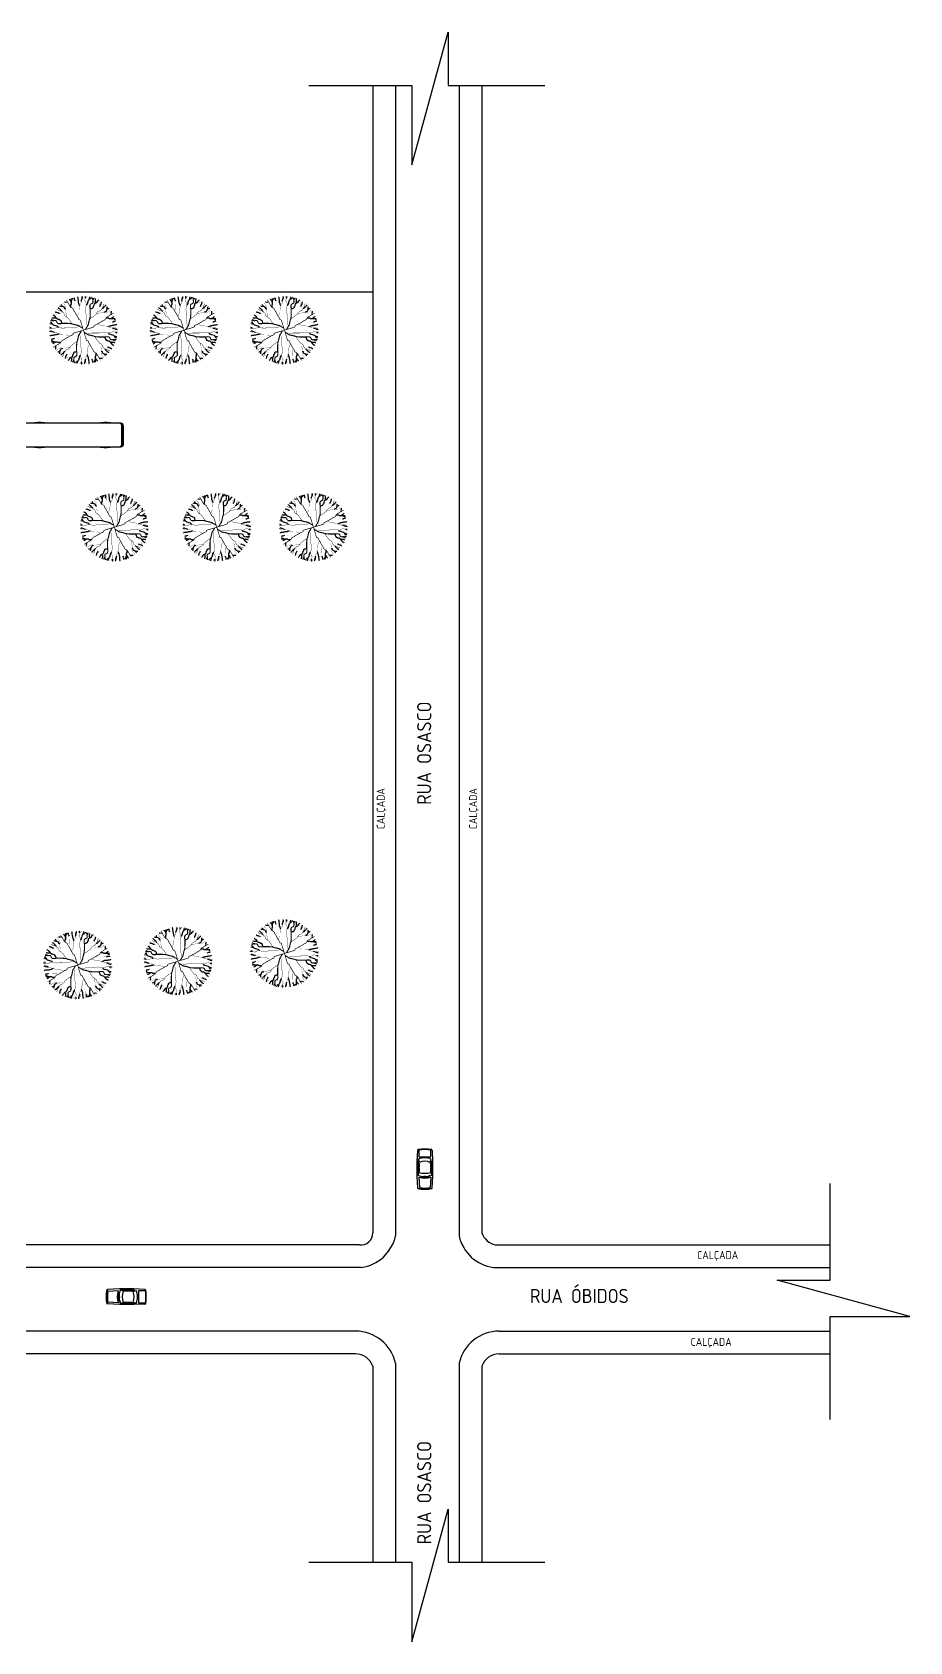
# Model space of a CAD drawing. Extents: x 115 to 1469, y 94 to 338.
# Drawn here: x 1372.9 to 1469.5, y 93.9 to 271 of the extents above; entities that cross this region are included whole.
import ezdxf

# ---------------------------------------------------------------- set-up
doc = ezdxf.new("R2010")
doc.units = 0
doc.layers.get('0').update_dxf_attribs({"linetype": 'CONTINUOUS'})
doc.layers.add('1', color=7, linetype='CONTINUOUS')
doc.layers.add('TREES', color=3, linetype='CONTINUOUS')
doc.styles.get("Standard").update_dxf_attribs({"font": 'ISOCP'})

# ---------------------------------------------------------------- blocks, each defined once
blk = doc.blocks.new('AUTO1CIMA')
for p, q in [((-0.82, 4.26), (-0.86, 3.07)), ((-0.65, 4.34), (-0.65, 3.58)), ((-0.65, 3.58), (0.65, 3.58)), ((0.65, 3.58), (0.65, 4.34)), ((0.82, 4.26), (0.86, 3.07)), ((-0.86, 3.07), (-0.86, 1.46)), ((-0.77, 3.14), (-0.77, 2.45)), ((-0.62, 2.81), (-0.77, 3.14)), ((-0.62, 2.45), (-0.77, 2.45)), ((-0.62, 2.38), (-0.77, 2.38)), ((-0.77, 2.38), (-0.77, 1.66)), ((-0.62, 1.97), (-0.77, 1.66)), ((-0.62, 1.87), (-0.77, 1.56)), ((-0.58, 2.98), (-0.7, 3.33)), ((-0.62, 2.81), (-0.62, 2.45)), ((-0.62, 2.38), (-0.62, 1.97)), ((0.58, 2.98), (0.7, 3.33)), ((0.62, 2.81), (0.77, 3.14)), ((0.62, 2.81), (0.62, 2.45)), ((0.62, 2.45), (0.77, 2.45)), ((0.62, 2.38), (0.62, 1.97)), ((0.62, 2.38), (0.77, 2.38)), ((0.62, 1.97), (0.77, 1.66)), ((0.62, 1.87), (0.77, 1.56)), ((0.77, 3.14), (0.77, 2.45)), ((0.77, 2.38), (0.77, 1.66)), ((0.86, 3.07), (0.86, 1.46)), ((-0.86, 1.46), (-0.79, 0.14)), ((-0.67, 1.33), (-0.6, 0.22)), ((-0.42, 1.41), (-0.44, 1.29)), ((-0.37, 1.4), (-0.39, 1.28)), ((-0.32, 1.39), (-0.33, 1.27)), ((-0.31, 1.39), (0.07, 1.49)), ((-0.26, 1.38), (-0.28, 1.26)), ((-0.21, 1.38), (-0.22, 1.26)), ((-0.16, 1.37), (-0.16, 1.25)), ((-0.1, 1.37), (-0.11, 1.25)), ((-0.05, 1.37), (-0.05, 1.25)), ((0.05, 1.37), (0.05, 1.25)), ((0.1, 1.37), (0.11, 1.25)), ((0.16, 1.37), (0.16, 1.25)), ((0.21, 1.38), (0.22, 1.26)), ((0.24, 1.39), (0.58, 1.58)), ((0.26, 1.38), (0.28, 1.26)), ((0.32, 1.39), (0.33, 1.27)), ((0.37, 1.4), (0.39, 1.28)), ((0.42, 1.41), (0.44, 1.29)), ((0.67, 1.33), (0.6, 0.22)), ((0.86, 1.46), (0.79, 0.14))]:
    blk.add_line(p, q)
for centre, radius, start, end in [((-0.75, 4.26), 0.072, 96.2212, 177.7974), ((0, -2.59), 7.01, 83.7788, 96.2212), ((0, -2.59), 6.96, 83.7788, 96.2212), ((0.75, 4.26), 0.072, 2.2026, 83.7788), ((0, 1.38), 2.08, 70.2127, 109.7873), ((0, 3.85), 2.08, 252.5077, 287.4923), ((0, 1.65), 1.44, 66.4634, 113.5366), ((0, 3.36), 3.36, 256.1775, 283.8225), ((0, 3.36), 3.31, 256.1775, 283.8225), ((0, 3.54), 2.12, 248.7607, 291.2393), ((0, 3.49), 2.26, 252.7227, 287.2773), ((0, 2.68), 2.54, 256.3145, 283.6855)]:
    blk.add_arc(centre, radius, start, end)
blk = doc.blocks.new('TREE1')
at = {"layer": 'TREES'}
for points in [[(-2.06, 2.59), (-2.06, 2.83), (-2, 2.93), (-2, 3.55)], [(-1.96, 3.31), (-1.96, 3.39), (-1.84, 3.55), (-1.84, 3.57)], [(-1.59, 3.24), (-1.65, 3.34), (-1.68, 3.42), (-1.68, 3.52), (-1.72, 3.6)], [(-1.09, 2.72), (-1.15, 2.88), (-1.18, 2.98), (-1.22, 3.06), (-1.22, 3.16), (-1.24, 3.24), (-1.24, 3.34), (-1.28, 3.42), (-1.28, 3.6), (-1.31, 3.7), (-1.34, 3.72)], [(-0.93, 3.24), (-0.9, 3.34), (-0.87, 3.42), (-0.84, 3.52), (-0.81, 3.6), (-0.81, 3.7), (-0.78, 3.75)], [(-0.48, 3.58), (-0.48, 3.77), (-0.46, 3.77)], [(-0.38, 2.8), (-0.3, 2.86), (-0.25, 2.95), (-0.15, 3.36), (-0.07, 3.42), (0.01, 3.73)], [(-0.07, 3.45), (0.03, 3.49), (0.11, 3.55), (0.16, 3.64), (0.18, 3.67)], [(0.39, 3.36), (0.36, 3.45), (0.31, 3.55), (0.34, 3.64)], [(-3.31, 1.88), (-3.41, 1.9), (-3.5, 1.95), (-3.6, 2), (-3.69, 2), (-3.78, 2.05), (-3.81, 2.05)], [(-3.03, 2.11), (-3.12, 2.18), (-3.16, 2.26), (-3.25, 2.31), (-3.28, 2.39), (-3.38, 2.44), (-3.44, 2.52), (-3.44, 2.54)], [(-2.66, 2.36), (-2.75, 2.41), (-2.75, 2.49), (-2.81, 2.57), (-2.9, 2.62), (-3, 2.65), (-3.09, 2.67), (-3.19, 2.67), (-3.28, 2.7)], [(-3, 2.67), (-3.06, 2.75), (-3.09, 2.83), (-3.12, 2.88)], [(-2.47, 3.11), (-2.56, 3.13), (-2.66, 3.11), (-2.75, 3.13), (-2.78, 3.13)], [(-2.03, 3.13), (-2.06, 3.21), (-2.12, 3.29), (-2.15, 3.37), (-2.25, 3.42)], [(0.03, 2.39), (0.11, 2.42), (0.21, 2.45), (0.29, 2.48), (0.39, 2.55), (0.42, 2.64), (0.47, 2.73), (0.49, 2.83), (0.52, 2.92), (0.59, 3.01), (0.67, 3.05), (0.83, 3.17), (0.88, 3.27), (0.95, 3.36), (1.01, 3.39)], [(0.62, 3.11), (0.62, 3.39), (0.65, 3.49), (0.67, 3.52)], [(1.13, 2.67), (1.16, 2.77), (1.21, 2.86), (1.26, 2.95), (1.26, 3.05), (1.31, 3.14), (1.31, 3.17)], [(1.37, 2.39), (1.44, 2.48), (1.52, 2.51), (1.57, 2.61), (1.65, 2.64), (1.7, 2.73), (1.78, 2.8), (1.8, 2.8)], [(1.62, 2.01), (1.67, 2.11), (1.75, 2.11), (1.83, 2.17), (1.88, 2.26), (1.9, 2.36), (1.93, 2.45), (1.93, 2.55), (1.96, 2.64)], [(1.93, 2.36), (2.01, 2.42), (2.08, 2.45), (2.14, 2.48)], [(2.37, 1.82), (2.39, 1.92), (2.37, 2.01), (2.39, 2.11), (2.39, 2.14)], [(-4.22, 0.26), (-4.41, 0.26), (-4.41, 0.29)], [(-3.44, 0.36), (-3.5, 0.44), (-3.6, 0.49), (-4, 0.59), (-4.06, 0.67), (-4.38, 0.76)], [(-4.1, 0.67), (-4.13, 0.77), (-4.19, 0.85), (-4.28, 0.9), (-4.32, 0.93)], [(-4, 1.13), (-4.1, 1.11), (-4.19, 1.05), (-4.28, 1.08)], [(-3.75, 1.36), (-4.03, 1.36), (-4.13, 1.39), (-4.16, 1.41)], [(-3.03, 0.77), (-3.06, 0.85), (-3.09, 0.95), (-3.12, 1.03), (-3.19, 1.13), (-3.28, 1.16), (-3.38, 1.21), (-3.47, 1.23), (-3.56, 1.26), (-3.66, 1.34), (-3.69, 1.41), (-3.81, 1.57), (-3.91, 1.62), (-4, 1.7), (-4.03, 1.75)], [(1.85, 1.42), (2.08, 1.42), (2.19, 1.35), (2.8, 1.35)], [(1.98, 0.44), (2.14, 0.51), (2.24, 0.54), (2.31, 0.57), (2.42, 0.57), (2.49, 0.6), (2.6, 0.6), (2.67, 0.63), (2.85, 0.63), (2.96, 0.66), (2.98, 0.7)], [(2.39, 1.38), (2.47, 1.42), (2.55, 1.48), (2.62, 1.51), (2.67, 1.6)], [(2.49, 0.95), (2.6, 1.01), (2.67, 1.04), (2.78, 1.04), (2.85, 1.07)], [(2.49, 0.29), (2.6, 0.26), (2.67, 0.22), (2.78, 0.2), (2.85, 0.16), (2.96, 0.16), (3.01, 0.13)], [(2.57, 1.32), (2.65, 1.32), (2.8, 1.2), (2.83, 1.2)], [(-3.88, -0.19), (-3.98, -0.16), (-4.06, -0.12), (-4.16, -0.1), (-4.24, -0.06), (-4.34, -0.06), (-4.39, -0.03)], [(-3.37, -0.34), (-3.52, -0.41), (-3.62, -0.44), (-3.7, -0.47), (-3.8, -0.47), (-3.88, -0.5), (-3.98, -0.5), (-4.06, -0.53), (-4.24, -0.53), (-4.34, -0.56), (-4.37, -0.6)], [(-3.88, -0.85), (-3.98, -0.91), (-4.06, -0.94), (-4.16, -0.94), (-4.24, -0.97)], [(-3.95, -1.22), (-4.03, -1.22), (-4.19, -1.1), (-4.21, -1.1)], [(-3.24, -1.32), (-3.47, -1.32), (-3.57, -1.25), (-4.19, -1.25)], [(-3.78, -1.28), (-3.85, -1.32), (-3.93, -1.38), (-4.01, -1.41), (-4.06, -1.5)], [(-3.75, -1.72), (-3.78, -1.82), (-3.75, -1.91), (-3.78, -2.01), (-3.78, -2.04)], [(1.65, -0.67), (1.68, -0.75), (1.71, -0.85), (1.74, -0.93), (1.8, -1.03), (1.89, -1.06), (1.99, -1.11), (2.09, -1.13), (2.18, -1.16), (2.27, -1.24), (2.3, -1.31), (2.43, -1.47), (2.52, -1.52), (2.62, -1.59), (2.65, -1.65)], [(2.05, -0.26), (2.11, -0.34), (2.21, -0.39), (2.62, -0.49), (2.68, -0.57), (2.99, -0.66)], [(2.37, -1.26), (2.65, -1.26), (2.74, -1.29), (2.77, -1.31)], [(2.62, -1.03), (2.71, -1), (2.81, -0.95), (2.9, -0.98)], [(2.71, -0.57), (2.74, -0.67), (2.81, -0.75), (2.9, -0.8), (2.93, -0.83)], [(2.83, -0.16), (3.02, -0.16), (3.02, -0.18)], [(-3.31, -2.26), (-3.39, -2.32), (-3.47, -2.35), (-3.52, -2.38)], [(-3.01, -1.91), (-3.06, -2.01), (-3.13, -2.01), (-3.21, -2.07), (-3.26, -2.16), (-3.29, -2.26), (-3.31, -2.35), (-3.31, -2.45), (-3.34, -2.54)], [(-2.75, -2.29), (-2.83, -2.38), (-2.9, -2.41), (-2.95, -2.51), (-3.03, -2.54), (-3.08, -2.63), (-3.16, -2.69), (-3.19, -2.69)], [(-2.52, -2.57), (-2.54, -2.67), (-2.6, -2.76), (-2.65, -2.85), (-2.65, -2.95), (-2.7, -3.04), (-2.7, -3.07)], [(-1.42, -2.29), (-1.49, -2.32), (-1.6, -2.35), (-1.67, -2.38), (-1.78, -2.45), (-1.8, -2.54), (-1.85, -2.63), (-1.88, -2.73), (-1.9, -2.82), (-1.98, -2.91), (-2.06, -2.95), (-2.21, -3.07), (-2.26, -3.17), (-2.34, -3.26), (-2.39, -3.29)], [(-2.01, -3.01), (-2.01, -3.29), (-2.03, -3.39), (-2.06, -3.41)], [(-1.78, -3.26), (-1.75, -3.35), (-1.7, -3.45), (-1.72, -3.54)], [(-1.31, -3.35), (-1.42, -3.39), (-1.49, -3.45), (-1.54, -3.54), (-1.57, -3.57)], [(-1.01, -2.69), (-1.08, -2.76), (-1.13, -2.85), (-1.24, -3.26), (-1.31, -3.32), (-1.4, -3.63)], [(-0.9, -3.48), (-0.9, -3.67), (-0.93, -3.67)], [(-0.45, -3.14), (-0.49, -3.24), (-0.52, -3.32), (-0.55, -3.42), (-0.58, -3.5), (-0.58, -3.6), (-0.61, -3.65)], [(-0.3, -2.62), (-0.23, -2.78), (-0.2, -2.88), (-0.17, -2.96), (-0.17, -3.06), (-0.14, -3.14), (-0.14, -3.24), (-0.11, -3.32), (-0.11, -3.5), (-0.08, -3.6), (-0.05, -3.62)], [(0.21, -3.14), (0.27, -3.24), (0.3, -3.32), (0.3, -3.42), (0.33, -3.5)], [(0.58, -3.21), (0.58, -3.29), (0.45, -3.45), (0.45, -3.47)], [(0.67, -2.49), (0.67, -2.73), (0.61, -2.83), (0.61, -3.45)], [(0.64, -3.03), (0.67, -3.11), (0.74, -3.19), (0.77, -3.27), (0.86, -3.32)], [(1.08, -3.01), (1.17, -3.03), (1.27, -3.01), (1.36, -3.03), (1.39, -3.03)], [(1.27, -2.26), (1.36, -2.31), (1.36, -2.39), (1.43, -2.47), (1.52, -2.52), (1.61, -2.55), (1.71, -2.57), (1.8, -2.57), (1.89, -2.6)], [(1.61, -2.57), (1.68, -2.65), (1.71, -2.73), (1.74, -2.78)], [(1.65, -2.01), (1.74, -2.08), (1.77, -2.16), (1.87, -2.21), (1.89, -2.29), (1.99, -2.34), (2.05, -2.42), (2.05, -2.44)], [(1.93, -1.77), (2.02, -1.8), (2.11, -1.85), (2.21, -1.9), (2.3, -1.9), (2.4, -1.95), (2.43, -1.95)]]:
    blk.add_lwpolyline(points, dxfattribs=at)
for points, const_width in [([(-1.59, 2.11), (-1.59, 2.21), (-1.62, 2.29), (-1.62, 2.88), (-1.59, 2.98), (-1.59, 3.69)], 0.0075), ([(-1.34, 1.62), (-1.31, 1.72), (-1.28, 1.8), (-1.22, 1.9), (-1.18, 1.98), (-1.18, 2.29), (-1.15, 2.39), (-1.15, 2.47), (-1.12, 2.57), (-1.12, 2.65), (-1.09, 2.75), (-1.09, 2.83), (-1.02, 2.93), (-0.96, 3.01), (-0.93, 3.11), (-0.93, 3.19), (-0.96, 3.29), (-0.96, 3.55), (-0.9, 3.65), (-0.87, 3.75), (-0.87, 3.83)], 0.03), ([(-0.28, 0.54), (-0.3, 0.63), (-0.36, 0.73), (-0.36, 0.85), (-0.38, 0.98), (-0.38, 1.79), (-0.43, 1.89), (-0.43, 1.98), (-0.46, 2.08), (-0.46, 2.2), (-0.48, 2.29), (-0.46, 2.39), (-0.46, 2.51), (-0.43, 2.61), (-0.41, 2.7), (-0.38, 2.8), (-0.38, 2.98), (-0.48, 3.17), (-0.54, 3.27), (-0.54, 3.36), (-0.51, 3.45), (-0.46, 3.55), (-0.38, 3.61), (-0.36, 3.71), (-0.28, 3.77)], 0.0375), ([(-0.48, 0.13), (-0.41, 0.22), (-0.36, 0.32), (-0.3, 0.42), (-0.23, 0.51), (-0.18, 0.6), (-0.15, 0.7), (-0.12, 0.82), (-0.1, 0.95), (-0.07, 1.04), (-0.05, 1.17), (0, 1.29), (0.03, 1.42), (0.06, 1.76), (0.06, 2.42), (0.03, 2.51), (0.03, 2.8), (0.08, 2.89), (0.16, 2.95), (0.24, 2.98), (0.34, 3.05), (0.36, 3.14), (0.36, 3.23), (0.34, 3.33), (0.36, 3.42), (0.44, 3.52), (0.52, 3.58)], 0.12), ([(-2.97, 1.95), (-3.06, 1.9), (-3.19, 1.88), (-3.28, 1.85), (-3.38, 1.85), (-3.69, 1.8), (-3.78, 1.8), (-3.88, 1.88), (-3.91, 1.88)], 0.0075), ([(-1.96, 0.8), (-2.06, 0.9), (-2.09, 1), (-2.22, 1.16), (-2.31, 1.29), (-2.44, 1.44), (-2.53, 1.52), (-2.66, 1.57), (-2.75, 1.67), (-2.78, 1.75), (-2.81, 1.85), (-2.84, 1.93), (-2.94, 2), (-3.03, 2.08), (-3.12, 2.13), (-3.22, 2.18), (-3.31, 2.21), (-3.41, 2.23), (-3.5, 2.29), (-3.6, 2.34), (-3.62, 2.36)], 0.045), ([(-2.56, 1.46), (-2.56, 1.8), (-2.59, 1.9), (-2.62, 1.98), (-2.68, 2.08), (-2.68, 2.16), (-2.66, 2.26), (-2.66, 2.36), (-2.62, 2.44), (-2.62, 2.52), (-2.66, 2.62), (-2.68, 2.7), (-2.75, 2.8), (-2.78, 2.88), (-2.88, 2.95), (-2.9, 3.03), (-2.9, 3.01)], 0.0225), ([(-0.71, 0.05), (-0.74, 0.21), (-1, 1.05), (-1.02, 1.13), (-1.09, 1.21), (-1.18, 1.21), (-1.24, 1.31), (-1.28, 1.39), (-1.31, 1.49), (-1.37, 1.57), (-1.43, 1.67), (-1.46, 1.75), (-1.53, 1.85), (-1.56, 1.93), (-1.62, 2.03), (-1.68, 2.11), (-1.75, 2.21), (-1.78, 2.29), (-1.81, 2.39), (-1.9, 2.47), (-2.09, 2.57), (-2.15, 2.65), (-2.22, 2.75), (-2.25, 2.83), (-2.31, 2.93), (-2.37, 3.01), (-2.4, 3.11), (-2.47, 3.19), (-2.53, 3.29), (-2.53, 3.26)], 0.075), ([(-0.69, 0.07), (-0.54, 0.1), (0.31, 0.35), (0.39, 0.38), (0.47, 0.44), (0.47, 0.54), (0.57, 0.6), (0.65, 0.63), (0.75, 0.66), (0.83, 0.73), (0.93, 0.79), (1.01, 0.82), (1.11, 0.88), (1.19, 0.92), (1.29, 0.98), (1.37, 1.04), (1.47, 1.1), (1.55, 1.14), (1.65, 1.17), (1.73, 1.26), (1.83, 1.45), (1.9, 1.51), (2.01, 1.57), (2.08, 1.6), (2.19, 1.67), (2.26, 1.73), (2.37, 1.76), (2.44, 1.82), (2.55, 1.89), (2.52, 1.89)], 0.075), ([(0.06, 1.32), (0.16, 1.42), (0.26, 1.45), (0.42, 1.57), (0.54, 1.67), (0.7, 1.79), (0.77, 1.89), (0.83, 2.01), (0.93, 2.11), (1.01, 2.14), (1.11, 2.17), (1.19, 2.2), (1.26, 2.29), (1.34, 2.39), (1.39, 2.48), (1.44, 2.58), (1.47, 2.67), (1.49, 2.77), (1.55, 2.86), (1.6, 2.95), (1.62, 2.98)], 0.045), ([(0.72, 1.92), (1.06, 1.92), (1.16, 1.95), (1.24, 1.98), (1.34, 2.04), (1.42, 2.04), (1.52, 2.01), (1.62, 2.01), (1.7, 1.98), (1.78, 1.98), (1.88, 2.01), (1.96, 2.04), (2.06, 2.11), (2.14, 2.14), (2.21, 2.23), (2.29, 2.26), (2.26, 2.26)], 0.0225), ([(1.21, 2.33), (1.16, 2.42), (1.13, 2.55), (1.11, 2.64), (1.11, 2.73), (1.06, 3.05), (1.06, 3.14), (1.13, 3.23), (1.13, 3.27)], 0.0075), ([(-1.18, 0.47), (-1.28, 0.44), (-1.37, 0.39), (-1.5, 0.39), (-1.62, 0.36), (-2.44, 0.36), (-2.53, 0.31), (-2.62, 0.31), (-2.72, 0.29), (-2.84, 0.29), (-2.94, 0.26), (-3.03, 0.29), (-3.16, 0.29), (-3.25, 0.31), (-3.34, 0.34), (-3.44, 0.36), (-3.62, 0.36), (-3.81, 0.26), (-3.91, 0.21), (-4, 0.21), (-4.1, 0.23), (-4.19, 0.29), (-4.25, 0.36), (-4.35, 0.39), (-4.41, 0.47)], 0.0375), ([(-0.78, 0.26), (-0.87, 0.34), (-0.96, 0.39), (-1.06, 0.44), (-1.15, 0.52), (-1.24, 0.57), (-1.34, 0.59), (-1.46, 0.62), (-1.59, 0.64), (-1.68, 0.67), (-1.81, 0.7), (-1.94, 0.75), (-2.06, 0.77), (-2.4, 0.8), (-3.06, 0.8), (-3.16, 0.77), (-3.44, 0.77), (-3.53, 0.82), (-3.6, 0.9), (-3.62, 0.98), (-3.69, 1.08), (-3.78, 1.11), (-3.88, 1.11), (-3.97, 1.08), (-4.06, 1.11), (-4.16, 1.18), (-4.22, 1.26)], 0.12), ([(-0.7, 0.03), (-0.85, 0), (-1.7, -0.25), (-1.78, -0.28), (-1.85, -0.34), (-1.85, -0.44), (-1.96, -0.5), (-2.03, -0.53), (-2.13, -0.56), (-2.21, -0.63), (-2.31, -0.69), (-2.39, -0.72), (-2.49, -0.78), (-2.57, -0.82), (-2.67, -0.88), (-2.75, -0.94), (-2.85, -1), (-2.93, -1.03), (-3.03, -1.07), (-3.11, -1.16), (-3.21, -1.35), (-3.29, -1.41), (-3.39, -1.47), (-3.47, -1.5), (-3.57, -1.57), (-3.65, -1.63), (-3.75, -1.66), (-3.83, -1.72), (-3.93, -1.79), (-3.9, -1.79)], 0.075), ([(-0.9, -0.03), (-0.98, -0.12), (-1.03, -0.22), (-1.08, -0.31), (-1.16, -0.41), (-1.21, -0.5), (-1.24, -0.6), (-1.26, -0.72), (-1.29, -0.85), (-1.31, -0.94), (-1.34, -1.07), (-1.39, -1.19), (-1.42, -1.32), (-1.44, -1.66), (-1.44, -2.32), (-1.42, -2.41), (-1.42, -2.69), (-1.47, -2.79), (-1.54, -2.85), (-1.62, -2.88), (-1.72, -2.95), (-1.75, -3.04), (-1.75, -3.13), (-1.72, -3.23), (-1.75, -3.32), (-1.83, -3.41), (-1.9, -3.48)], 0.12), ([(-0.67, 0.05), (-0.64, -0.11), (-0.39, -0.95), (-0.36, -1.03), (-0.3, -1.11), (-0.2, -1.11), (-0.14, -1.21), (-0.11, -1.29), (-0.08, -1.39), (-0.01, -1.47), (0.05, -1.57), (0.08, -1.65), (0.14, -1.75), (0.17, -1.83), (0.23, -1.93), (0.3, -2.01), (0.36, -2.11), (0.39, -2.19), (0.43, -2.29), (0.52, -2.37), (0.71, -2.47), (0.77, -2.55), (0.83, -2.65), (0.86, -2.73), (0.93, -2.83), (0.99, -2.91), (1.02, -3.01), (1.08, -3.09), (1.15, -3.19), (1.15, -3.16)], 0.075), ([(0.88, 0.7), (0.98, 0.66), (1.06, 0.63), (1.16, 0.57), (1.24, 0.54), (1.55, 0.54), (1.65, 0.51), (1.73, 0.51), (1.83, 0.48), (1.9, 0.48), (2.01, 0.44), (2.08, 0.44), (2.19, 0.38), (2.26, 0.32), (2.37, 0.29), (2.44, 0.29), (2.55, 0.32), (2.8, 0.32), (2.9, 0.26), (3.01, 0.22), (3.08, 0.22)], 0.03), ([(1.37, 0.95), (1.47, 0.95), (1.55, 0.98), (2.14, 0.98), (2.24, 0.95), (2.95, 0.95)], 0.0075), ([(-2.26, -0.6), (-2.37, -0.56), (-2.44, -0.53), (-2.54, -0.47), (-2.62, -0.44), (-2.93, -0.44), (-3.03, -0.41), (-3.11, -0.41), (-3.21, -0.38), (-3.29, -0.38), (-3.39, -0.34), (-3.47, -0.34), (-3.57, -0.28), (-3.65, -0.22), (-3.75, -0.19), (-3.83, -0.19), (-3.93, -0.22), (-4.19, -0.22), (-4.29, -0.16), (-4.39, -0.12), (-4.47, -0.12)], 0.03), ([(-2.75, -0.85), (-2.85, -0.85), (-2.93, -0.88), (-3.52, -0.88), (-3.62, -0.85), (-4.33, -0.85)], 0.0075), ([(-1.44, -1.22), (-1.54, -1.32), (-1.65, -1.35), (-1.8, -1.47), (-1.93, -1.57), (-2.08, -1.69), (-2.16, -1.79), (-2.21, -1.91), (-2.31, -2.01), (-2.39, -2.04), (-2.49, -2.07), (-2.57, -2.1), (-2.65, -2.19), (-2.72, -2.29), (-2.78, -2.38), (-2.83, -2.48), (-2.85, -2.57), (-2.88, -2.67), (-2.93, -2.76), (-2.98, -2.85), (-3.01, -2.88)], 0.045), ([(-1.11, -0.44), (-1.08, -0.53), (-1.03, -0.63), (-1.03, -0.75), (-1.01, -0.88), (-1.01, -1.69), (-0.96, -1.79), (-0.96, -1.88), (-0.93, -1.97), (-0.93, -2.1), (-0.9, -2.19), (-0.93, -2.29), (-0.93, -2.41), (-0.96, -2.51), (-0.98, -2.6), (-1.01, -2.69), (-1.01, -2.88), (-0.9, -3.07), (-0.85, -3.17), (-0.85, -3.26), (-0.88, -3.35), (-0.93, -3.45), (-1.01, -3.51), (-1.03, -3.61), (-1.11, -3.67)], 0.0375), ([(-0.61, -0.16), (-0.52, -0.24), (-0.42, -0.29), (-0.33, -0.34), (-0.23, -0.42), (-0.14, -0.47), (-0.05, -0.49), (0.08, -0.52), (0.21, -0.54), (0.3, -0.57), (0.43, -0.59), (0.55, -0.65), (0.67, -0.67), (1.02, -0.7), (1.68, -0.7), (1.77, -0.67), (2.05, -0.67), (2.15, -0.72), (2.21, -0.8), (2.24, -0.88), (2.3, -0.98), (2.4, -1), (2.49, -1), (2.59, -0.98), (2.68, -1), (2.77, -1.08), (2.83, -1.16)], 0.12), ([(-0.05, -1.52), (-0.08, -1.62), (-0.11, -1.7), (-0.17, -1.8), (-0.2, -1.88), (-0.2, -2.19), (-0.23, -2.29), (-0.23, -2.37), (-0.27, -2.47), (-0.27, -2.55), (-0.3, -2.65), (-0.3, -2.73), (-0.36, -2.83), (-0.42, -2.91), (-0.45, -3.01), (-0.45, -3.09), (-0.42, -3.19), (-0.42, -3.45), (-0.49, -3.55), (-0.52, -3.65), (-0.52, -3.73)], 0.03), ([(-0.2, -0.36), (-0.11, -0.34), (-0.01, -0.29), (0.11, -0.29), (0.23, -0.26), (1.05, -0.26), (1.15, -0.21), (1.24, -0.21), (1.33, -0.18), (1.46, -0.18), (1.55, -0.16), (1.65, -0.18), (1.77, -0.18), (1.87, -0.21), (1.96, -0.24), (2.05, -0.26), (2.24, -0.26), (2.43, -0.16), (2.52, -0.11), (2.62, -0.11), (2.71, -0.13), (2.81, -0.18), (2.87, -0.26), (2.96, -0.29), (3.02, -0.36)], 0.0375), ([(0.58, -0.7), (0.67, -0.8), (0.71, -0.9), (0.83, -1.06), (0.93, -1.18), (1.05, -1.34), (1.15, -1.42), (1.27, -1.47), (1.36, -1.57), (1.39, -1.65), (1.43, -1.75), (1.46, -1.83), (1.55, -1.9), (1.65, -1.98), (1.74, -2.03), (1.83, -2.08), (1.93, -2.11), (2.02, -2.13), (2.11, -2.19), (2.21, -2.24), (2.24, -2.26)], 0.045), ([(1.17, -1.36), (1.17, -1.7), (1.21, -1.8), (1.24, -1.88), (1.3, -1.98), (1.3, -2.06), (1.27, -2.16), (1.27, -2.26), (1.24, -2.34), (1.24, -2.42), (1.27, -2.52), (1.3, -2.6), (1.36, -2.7), (1.39, -2.78), (1.49, -2.85), (1.52, -2.93), (1.52, -2.91)], 0.0225), ([(1.58, -1.85), (1.68, -1.8), (1.8, -1.77), (1.89, -1.75), (1.99, -1.75), (2.3, -1.7), (2.4, -1.7), (2.49, -1.77), (2.52, -1.77)], 0.0075), ([(-2.11, -1.82), (-2.44, -1.82), (-2.54, -1.85), (-2.62, -1.88), (-2.72, -1.94), (-2.8, -1.94), (-2.9, -1.91), (-3.01, -1.91), (-3.08, -1.88), (-3.16, -1.88), (-3.26, -1.91), (-3.34, -1.94), (-3.44, -2.01), (-3.52, -2.04), (-3.6, -2.13), (-3.67, -2.16), (-3.65, -2.16)], 0.0225), ([(-2.6, -2.23), (-2.54, -2.32), (-2.52, -2.45), (-2.49, -2.54), (-2.49, -2.63), (-2.44, -2.95), (-2.44, -3.04), (-2.52, -3.13), (-2.52, -3.17)], 0.0075), ([(0.21, -2.01), (0.21, -2.11), (0.23, -2.19), (0.23, -2.78), (0.21, -2.88), (0.21, -3.59)], 0.0075)]:
    blk.add_lwpolyline(points, dxfattribs=dict(at, const_width=const_width))
blk = doc.blocks.new('BIPBUS02')
for p, q in [((-12.3952, 1.143), (-12.3952, -1.143)), ((-12.2936, 1.143), (-12.2936, -1.143)), ((-0.3048, 1.2954), (-12.2428, 1.2954)), ((-0.1778, -0.9906), (-0.1778, 0.9906)), ((-0.1778, 0), (-0.0762, 0)), ((-0.0762, 0), (-0.1016, 0.9906)), ((-0.0762, 0), (-0.1016, -0.9906)), ((0, -0.9906), (0, 0.9906)), ((-12.2428, -1.2954), (-0.3048, -1.2954))]:
    blk.add_line(p, q)
for centre, radius, start, end in [((-12.2428, 1.143), 0.1524, 90, 180), ((-12.1412, 1.143), 0.1524, 90, 180), ((-9.2329, -2.105025), 3.476625, 77.98198809, 102.01801191), ((-1.9939, -2.105025), 3.476625, 77.98198809, 102.01801191), ((-0.4826, 0.9906), 0.3048, 0, 90), ((-0.4064, 0.9906), 0.3048, 0, 90), ((-0.3048, 0.9906), 0.3048, 0, 90), ((-12.2428, -1.143), 0.1524, 180, 270), ((-12.1412, -1.143), 0.1524, 180, 270), ((-9.2329, 2.105025), 3.476625, 257.98198809, 282.01801191), ((-1.9939, 2.105025), 3.476625, 257.98198809, 282.01801191), ((-0.4826, -0.9906), 0.3048, 270, 0), ((-0.4064, -0.9906), 0.3048, 270, 0), ((-0.3048, -0.9906), 0.3048, 270, 0)]:
    blk.add_arc(centre, radius, start, end)

msp = doc.modelspace()

# ---------------------------------------------------------------- linework, layer by layer
at = {"layer": '1', "color": 21}
for p, q in [((1414.69, 256.378), (1418.686, 270.979)), ((1418.686, 270.979), (1418.686, 265.124)), ((1403.348, 265.124), (1414.69, 265.124)), ((1412.892, 265.124), (1412.892, 140.531)), ((1414.69, 265.124), (1414.69, 256.378)), ((1418.686, 265.124), (1429.313, 265.124)), ((1419.892, 265.124), (1419.892, 138.566)), ((1460.729, 133.711), (1460.729, 144.337)), ((1412.892, 141.708), (1412.892, 138.566)), ((1409.129, 135.092), (1286.639, 135.092)), ((1423.654, 135.092), (1460.729, 135.092)), ((1469.475, 129.714), (1454.873, 133.711)), ((1454.873, 133.711), (1460.729, 133.711)), ((1460.729, 118.372), (1460.729, 129.714)), ((1460.729, 129.714), (1469.475, 129.714)), ((1408.5, 128.092), (1286.639, 128.092)), ((1424.283, 128.092), (1460.729, 128.092)), ((1412.892, 124.575), (1412.892, 102.622)), ((1419.892, 124.575), (1419.892, 102.622)), ((1414.69, 93.92), (1418.686, 108.521)), ((1418.686, 108.521), (1418.686, 102.666)), ((1403.348, 102.666), (1414.69, 102.666)), ((1414.69, 102.666), (1414.69, 93.92)), ((1418.686, 102.666), (1429.313, 102.666))]:
    msp.add_line(p, q, dxfattribs=at)
at = {"layer": '1', "color": 6}
for p, q in [((1410.392, 265.124), (1410.392, 138.898)), ((1422.392, 265.124), (1422.392, 138.898)), ((1410.392, 242.374), (1310.392, 242.374)), ((1408.918, 137.592), (1310.392, 137.592)), ((1423.865, 137.592), (1460.729, 137.592)), ((1408.5, 125.592), (1286.639, 125.592)), ((1410.392, 124.242), (1410.392, 102.622)), ((1422.392, 124.242), (1422.392, 102.622)), ((1424.283, 125.592), (1460.729, 125.592))]:
    msp.add_line(p, q, dxfattribs=at)
for centre, radius, start, end in [((1409.095, 138.877), 1.297, 262.15585, 0.9392), ((1424.283, 139.548), 2, 198.96704, 257.93792), ((1408.5, 123.592), 2, 18.96704, 90), ((1424.283, 123.592), 2, 90, 161.03296)]:
    msp.add_arc(centre, radius, start, end, dxfattribs=at)
at = {"layer": '1', "color": 21}
for centre, start, end in [((1408.5, 139.548), 278.03313, 347.38752), ((1424.283, 139.548), 192.61248, 261.96687), ((1408.5, 123.592), 12.61248, 90), ((1424.283, 123.592), 90, 167.38752)]:
    msp.add_arc(centre, 4.5, start, end, dxfattribs=at)

# ---------------------------------------------------------------- block references
at = {"layer": '1', "color": 5}
for name, p in [('TREE1', (1379.246, 238.15)), ('TREE1', (1390.305, 238.15)), ('TREE1', (1401.364, 238.15)), ('BIPBUS02', (1382.967, 226.666)), ('TREE1', (1382.649, 216.476)), ('TREE1', (1393.92, 216.476)), ('TREE1', (1404.554, 216.476)), ('TREE1', (1378.608, 168.316)), ('TREE1', (1389.667, 168.74)), ('TREE1', (1401.364, 169.589)), ('AUTO1CIMA', (1416.115, 143.687))]:
    msp.add_blockref(name, p, dxfattribs=at)
at = {"layer": '1', "color": 5, "rotation": 270}
msp.add_blockref('AUTO1CIMA', (1381.046, 131.872), dxfattribs=at)

# ---------------------------------------------------------------- texts
at = {"layer": '1', "attachment_point": 1, "rotation": 90}
for s, insert, char_height, width in [('RUA OSASCO', (1415.27, 185.986), 1.5544, 22.2284), ('CALÇADA', (1410.828, 183.302), 0.8802, 12.5876), ('CALÇADA', (1420.991, 183.302), 0.8802, 12.5876), ('RUA OSASCO', (1415.27, 104.635), 1.5544, 22.2284)]:
    msp.add_mtext(s, dxfattribs=dict(at, insert=insert, char_height=char_height, width=width))
at = {"layer": '1', "attachment_point": 1}
for s, insert, char_height, width in [('CALÇADA', (1446.075, 136.901), 0.8802, 12.5876), ('RUA ÓBIDOS ', (1427.683, 132.741), 1.55439, 22.22841), ('CALÇADA', (1445.357, 127.35), 0.8802, 12.5876)]:
    msp.add_mtext(s, dxfattribs=dict(at, insert=insert, char_height=char_height, width=width))

doc.saveas('drawing.dxf')
